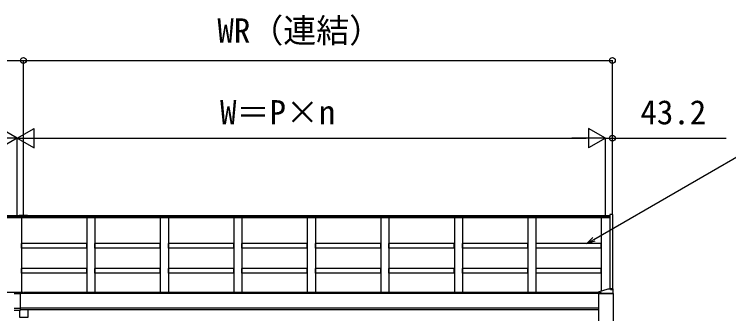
# Model space of a CAD drawing. Units: millimetres, scale not verified. Extents: x -10500 to 10500, y -15600 to 15524.
# Drawn here: x -4092 to 330, y 4913 to 6764 of the extents above; entities that cross this region are included whole.
import ezdxf
from ezdxf.enums import TextEntityAlignment as Align

# ---------------------------------------------------------------- set-up
doc = ezdxf.new("R2010")
doc.units = ezdxf.units.MM
doc.header["$LTSCALE"] = 80
doc.layers.add('0-4_YKK_A1', color=4, linetype='Continuous')
doc.layers.add('0-5_YKK_D', color=6, linetype='Continuous')
doc.styles.add('ＭＳ ゴシック', font='')
doc.styles.get('ＭＳ ゴシック').set_extended_font_data('MS Gothic')

msp = doc.modelspace()

# ---------------------------------------------------------------- linework, layer by layer
at = {"layer": '0-4_YKK_A1'}
for p, q in [((-4061.5, 5518.64), (-7740, 5518.64)), ((-4061.5, 5511.7), (-7740, 5511.7)), ((-4061.5, 5506.45), (-7740, 5506.45)), ((-4061.5, 5520.07), (-4061.5, 5505.64)), ((-4009.5, 5520.07), (-4061.5, 5520.07)), ((-4009.5, 5512.35), (-4061.5, 5512.35)), ((-4009.5, 5506.21), (-4061.5, 5506.21)), ((-4009.5, 5505.64), (-4061.5, 5505.64)), ((-4048, 5505.64), (-4048, 5043.74)), ((-4009.5, 5520.07), (-4009.5, 5505.64)), ((-406, 5518.64), (-4009.5, 5518.64)), ((-406, 5511.7), (-4009.5, 5511.7)), ((-406, 5506.45), (-4009.5, 5506.45)), ((-3643, 5506.45), (-3643, 5043.74)), ((-3593, 5506.45), (-3593, 5043.74)), ((-3188, 5506.45), (-3188, 5043.74)), ((-3138, 5506.45), (-3138, 5043.74)), ((-2733, 5506.45), (-2733, 5043.74)), ((-2683, 5506.45), (-2683, 5043.74)), ((-2278, 5506.45), (-2278, 5043.74)), ((-2228, 5506.45), (-2228, 5043.74)), ((-1823, 5506.45), (-1823, 5043.74)), ((-1773, 5506.45), (-1773, 5043.74)), ((-1368, 5506.45), (-1368, 5043.74)), ((-1318, 5506.45), (-1318, 5043.74)), ((-913, 5506.45), (-913, 5043.74)), ((-863, 5506.45), (-863, 5043.74)), ((-458, 5053.95), (-458, 5506.45)), ((-406, 5526.27), (-406, 5066.19)), ((-389.8, 5526.27), (-406, 5526.27)), ((-389.8, 5526.27), (-389.8, 5066.19)), ((-4093, 5041.61), (-4088.85, 5041.61)), ((-4088.9, 5040.93), (-4088.9, 5041.37)), ((-4085.45, 5042.65), (-4085.45, 5042.95)), ((-4083.49, 5042.35), (-4083.49, 5042.66)), ((-4082.51, 5042.35), (-4082.51, 5042.66)), ((-4080.55, 5042.95), (-4080.55, 5042.65)), ((-4077.15, 5041.61), (-4068.85, 5041.61)), ((-4077.1, 5040.93), (-4077.1, 5041.37)), ((-4068.9, 5040.93), (-4068.9, 5041.37)), ((-4065.45, 5042.65), (-4065.45, 5042.95)), ((-4063.49, 5042.35), (-4063.49, 5042.66)), ((-4062.51, 5042.35), (-4062.51, 5042.66)), ((-4060.55, 5042.95), (-4060.55, 5042.65)), ((-4057.15, 5041.61), (-4053, 5041.61)), ((-4057.1, 5040.93), (-4057.1, 5041.37)), ((-4053, 4935.71), (-4053, 5041.61)), ((-476, 5043.74), (-4030.5, 5043.74)), ((-4030.5, 5043.74), (-4030.5, 5039.93)), ((-476, 5048.83), (-415, 5066.19)), ((-476, 5037.48), (-476, 5048.83)), ((-470.9, 5042.69), (-470.9, 5043.13)), ((-467.45, 5044.4), (-467.45, 5044.71)), ((-465.49, 5044.11), (-465.49, 5044.42)), ((-464.51, 5044.11), (-464.51, 5044.42)), ((-462.55, 5044.71), (-462.55, 5044.4)), ((-459.1, 5042.69), (-459.1, 5043.13)), ((-415, 5066.19), (-399.96, 5066.19)), ((-401.9, 5064.4), (-401.9, 5064.83)), ((-398.45, 5066.11), (-398.45, 5066.42)), ((-396.49, 5065.82), (-396.49, 5066.12)), ((-395.51, 5065.82), (-395.51, 5066.12)), ((-393.55, 5066.42), (-393.55, 5066.11)), ((-392.04, 5066.19), (-386, 5066.19)), ((-390.1, 5064.4), (-390.1, 5064.83)), ((-385, 5037.48), (-385, 5066.02)), ((-4093, 5038.74), (-4053, 5038.74)), ((-476, 5039.93), (-4053, 5039.93)), ((-476, 5037.9), (-4053, 5037.9)), ((-475.5, 5036.82), (-475.5, 2900.4)), ((-385.5, 5036.82), (-475.5, 5036.82)), ((-475, 5039.28), (-386, 5039.28)), ((-475, 5037.31), (-386, 5037.31)), ((-385.5, 5036.82), (-385.5, 2900.4)), ((-4093, 4946.74), (-4053, 4946.74)), ((-4093, 4935.71), (-4053, 4935.71)), ((-475.5, 4947.9), (-4053, 4947.9)), ((-475.5, 4937.12), (-4053, 4937.12))]:
    msp.add_line(p, q, dxfattribs=at)
for points in [[(-3643.5, 5318.07), (-3643.5, 5346.8), (-4047.5, 5346.8)], [(-3643.5, 5318.07), (-4047.5, 5318.07), (-4047.5, 5346.8)], [(-3188.5, 5318.07), (-3188.5, 5346.8), (-3592.5, 5346.8)], [(-3188.5, 5318.07), (-3592.5, 5318.07), (-3592.5, 5346.8)], [(-2733.5, 5318.07), (-2733.5, 5346.8), (-3137.5, 5346.8)], [(-2733.5, 5318.07), (-3137.5, 5318.07), (-3137.5, 5346.8)], [(-2278.5, 5318.07), (-2278.5, 5346.8), (-2682.5, 5346.8)], [(-2278.5, 5318.07), (-2682.5, 5318.07), (-2682.5, 5346.8)], [(-1823.5, 5318.07), (-1823.5, 5346.8), (-2227.5, 5346.8)], [(-1823.5, 5318.07), (-2227.5, 5318.07), (-2227.5, 5346.8)], [(-1368.5, 5318.07), (-1368.5, 5346.8), (-1772.5, 5346.8)], [(-1368.5, 5318.07), (-1772.5, 5318.07), (-1772.5, 5346.8)], [(-913.5, 5318.07), (-913.5, 5346.8), (-1317.5, 5346.8)], [(-913.5, 5318.07), (-1317.5, 5318.07), (-1317.5, 5346.8)], [(-458.5, 5318.07), (-458.5, 5346.8), (-862.5, 5346.8)], [(-458.5, 5318.07), (-862.5, 5318.07), (-862.5, 5346.8)], [(-3643.5, 5164.22), (-3643.5, 5192.95), (-4047.5, 5192.95)], [(-3643.5, 5164.22), (-4047.5, 5164.22), (-4047.5, 5192.95)], [(-3188.5, 5164.22), (-3188.5, 5192.95), (-3592.5, 5192.95)], [(-3188.5, 5164.22), (-3592.5, 5164.22), (-3592.5, 5192.95)], [(-2733.5, 5164.22), (-2733.5, 5192.95), (-3137.5, 5192.95)], [(-2733.5, 5164.22), (-3137.5, 5164.22), (-3137.5, 5192.95)], [(-2278.5, 5164.22), (-2278.5, 5192.95), (-2682.5, 5192.95)], [(-2278.5, 5164.22), (-2682.5, 5164.22), (-2682.5, 5192.95)], [(-1823.5, 5164.22), (-1823.5, 5192.95), (-2227.5, 5192.95)], [(-1823.5, 5164.22), (-2227.5, 5164.22), (-2227.5, 5192.95)], [(-1368.5, 5164.22), (-1368.5, 5192.95), (-1772.5, 5192.95)], [(-1368.5, 5164.22), (-1772.5, 5164.22), (-1772.5, 5192.95)], [(-913.5, 5164.22), (-913.5, 5192.95), (-1317.5, 5192.95)], [(-913.5, 5164.22), (-1317.5, 5164.22), (-1317.5, 5192.95)], [(-458.5, 5164.22), (-458.5, 5192.95), (-862.5, 5192.95)], [(-458.5, 5164.22), (-862.5, 5164.22), (-862.5, 5192.95)], [(-4035.5, 5039.93), (-4035.5, 5043.74), (-7670, 5043.74)], [(-4084.47, 5042.86), (-4084.34, 5042.88), (-4084.2, 5042.89), (-4084.07, 5042.89), (-4083.93, 5042.88), (-4083.8, 5042.86), (-4083.67, 5042.82), (-4083.55, 5042.76), (-4083.49, 5042.66)], [(-4082.51, 5042.66), (-4082.45, 5042.76), (-4082.33, 5042.82), (-4082.2, 5042.86), (-4082.07, 5042.88), (-4081.93, 5042.89), (-4081.8, 5042.89), (-4081.66, 5042.88), (-4081.53, 5042.86)], [(-4064.47, 5042.86), (-4064.34, 5042.88), (-4064.2, 5042.89), (-4064.07, 5042.89), (-4063.93, 5042.88), (-4063.8, 5042.86), (-4063.67, 5042.82), (-4063.55, 5042.76), (-4063.49, 5042.66)], [(-4062.51, 5042.66), (-4062.45, 5042.76), (-4062.33, 5042.82), (-4062.2, 5042.86), (-4062.07, 5042.88), (-4061.93, 5042.89), (-4061.8, 5042.89), (-4061.66, 5042.88), (-4061.53, 5042.86)], [(-466.47, 5044.62), (-466.34, 5044.63), (-466.2, 5044.64), (-466.07, 5044.64), (-465.93, 5044.64), (-465.8, 5044.62), (-465.67, 5044.58), (-465.55, 5044.52), (-465.49, 5044.42)], [(-464.51, 5044.42), (-464.45, 5044.52), (-464.33, 5044.58), (-464.2, 5044.62), (-464.07, 5044.64), (-463.93, 5044.64), (-463.8, 5044.64), (-463.66, 5044.63), (-463.53, 5044.62)], [(-397.47, 5066.32), (-397.34, 5066.34), (-397.2, 5066.35), (-397.07, 5066.35), (-396.93, 5066.34), (-396.8, 5066.32), (-396.67, 5066.29), (-396.55, 5066.23), (-396.49, 5066.12)], [(-395.51, 5066.12), (-395.45, 5066.23), (-395.33, 5066.29), (-395.2, 5066.32), (-395.07, 5066.34), (-394.93, 5066.35), (-394.8, 5066.35), (-394.66, 5066.34), (-394.53, 5066.32)], [(-4008, 4937.12), (-4008, 4890.4), (-4058, 4890.4), (-4058, 4935.71)]]:
    msp.add_lwpolyline(points, dxfattribs=at)
msp.add_lwpolyline([(-476, 5037.31), (-385, 5037.31), (-385, 5036.82), (-476, 5036.82)], close=True, dxfattribs=at)
for centre in [(-4083, 5041.37), (-4063, 5041.37), (-465, 5043.13), (-396, 5064.83)]:
    msp.add_ellipse(centre, major_axis=(-5.9, 0), ratio=0.310816, dxfattribs=at)
for centre, major_axis, ratio, start_param, end_param in [((-4083, 5036.43), (8.02, 0), 0.85381, 1.7551906, 1.8813492), ((-4083, 5036.13), (-8.02, 0), 0.85381, 4.8967832, 5.0229419), ((-4083, 5035.52), (-8.02, 0), 0.85381, 4.6512338, 4.7735441), ((-4083, 5036.43), (-8.02, 0), 0.85381, 4.4018361, 4.5279947), ((-4083, 5036.13), (8.02, 0), 0.85381, 1.2602434, 1.3864021), ((-4063, 5036.43), (8.02, 0), 0.85381, 1.7551906, 1.8813492), ((-4063, 5036.13), (-8.02, 0), 0.85381, 4.8967832, 5.0229419), ((-4063, 5035.52), (-8.02, 0), 0.85381, 4.6512338, 4.7735441), ((-4063, 5036.43), (-8.02, 0), 0.85381, 4.4018361, 4.5279947), ((-4063, 5036.13), (8.02, 0), 0.85381, 1.2602434, 1.3864021), ((-465, 5042.69), (-5.9, 0), 0.310816, 0, 3.1415927), ((-465, 5038.19), (8.02, 0), 0.85381, 1.7551906, 1.8813492), ((-465, 5037.89), (-8.02, 0), 0.85381, 4.8967832, 5.0229419), ((-465, 5037.28), (-8.02, 0), 0.85381, 4.6512338, 4.7735441), ((-465, 5038.19), (-8.02, 0), 0.85381, 4.4018361, 4.5279947), ((-465, 5037.89), (8.02, 0), 0.85381, 1.2602434, 1.3864021), ((-396, 5064.4), (-5.9, 0), 0.310816, 0, 3.1415927), ((-396, 5059.9), (8.02, 0), 0.85381, 1.7551906, 1.8813492), ((-396, 5059.59), (-8.02, 0), 0.85381, 4.8967832, 5.0229419), ((-396, 5058.98), (-8.02, 0), 0.85381, 4.6512338, 4.7735441), ((-396, 5059.9), (-8.02, 0), 0.85381, 4.4018361, 4.5279947), ((-396, 5059.59), (8.02, 0), 0.85381, 1.2602434, 1.3864021), ((-386, 5066.02), (1, 0), 0.173648, 6.2831853, 7.8539816), ((-4083, 5040.93), (-5.9, 0), 0.310816, 0, 3.1415927), ((-4063, 5040.93), (-5.9, 0), 0.310816, 0, 3.1415927), ((-475, 5039.45), (-1, 0), 0.173648, 6.2831853, 7.8539816), ((-475, 5037.48), (-1, 0), 0.173648, 6.2831853, 7.8539816), ((-386, 5039.45), (1, 0), 0.173648, 4.712389, 6.2831853), ((-386, 5037.48), (1, 0), 0.173648, 4.712389, 6.2831853)]:
    msp.add_ellipse(centre, major_axis=major_axis, ratio=ratio, start_param=start_param, end_param=end_param, dxfattribs=at)
at = {"layer": '0-5_YKK_D'}
for p, q in [((-7756.2, 6478.64), (-4035.5, 6478.64)), ((-4035.5, 5521.07), (-4035.5, 6479.64)), ((-4035.5, 5521.07), (-4035.5, 6479.64)), ((-4035.5, 6478.64), (-389.8, 6478.64)), ((-389.8, 5527.27), (-389.8, 6479.64)), ((-4073, 5998.64), (-4176.92, 6058.64)), ((-4073, 5998.64), (-3969.08, 6058.64)), ((-3969.08, 5938.64), (-3969.08, 6058.64)), ((-433, 5998.64), (-536.92, 6058.64)), ((-536.92, 6058.64), (-536.92, 5938.64)), ((-4073, 5998.64), (-4280.85, 5998.64)), ((-4073, 5998.64), (-4176.92, 5938.64)), ((-4073, 5519.64), (-4073, 5999.64)), ((-4073, 5519.64), (-4073, 5999.64)), ((-4073, 5998.64), (-3969.08, 5938.64)), ((-4073, 5998.64), (-3865.15, 5998.64)), ((-3953, 5998.64), (-553, 5998.64)), ((-433, 5998.64), (-640.85, 5998.64)), ((-433, 5998.64), (-536.92, 5938.64)), ((-433, 5998.64), (-505, 5998.64)), ((-433, 5519.64), (-433, 5999.64)), ((-433, 5519.64), (-433, 5999.64)), ((-433, 5998.64), (-389.8, 5998.64)), ((-389.8, 5527.27), (-389.8, 5999.64)), ((-389.8, 5998.64), (314.06, 5998.64))]:
    msp.add_line(p, q, dxfattribs=at)
for points in [[(-548.81, 5346.8), (-504.64, 5372.3), (580.2, 5998.64), (1173.95, 5998.64)], [(-497.81, 5360.47), (-548.81, 5346.8), (-511.48, 5384.14)]]:
    msp.add_lwpolyline(points, dxfattribs=at)
for centre in [(-4035.5, 6478.64), (-4035.5, 6478.64), (-389.8, 6478.64), (-389.8, 5998.64)]:
    msp.add_circle(centre, 18, dxfattribs=at)

# ---------------------------------------------------------------- texts
at = {"layer": '0-5_YKK_D', "style": 'ＭＳ ゴシック'}
for s, p in [('WR（連結）', (-2834.5, 6544.14)), ('W＝P×n', (-2818.06, 6038.64)), ('43.2', (-216.23, 6038.64))]:
    msp.add_text(s, height=149.6, dxfattribs=at).set_placement(p, align=Align.BOTTOM_LEFT)

doc.saveas('drawing.dxf')
